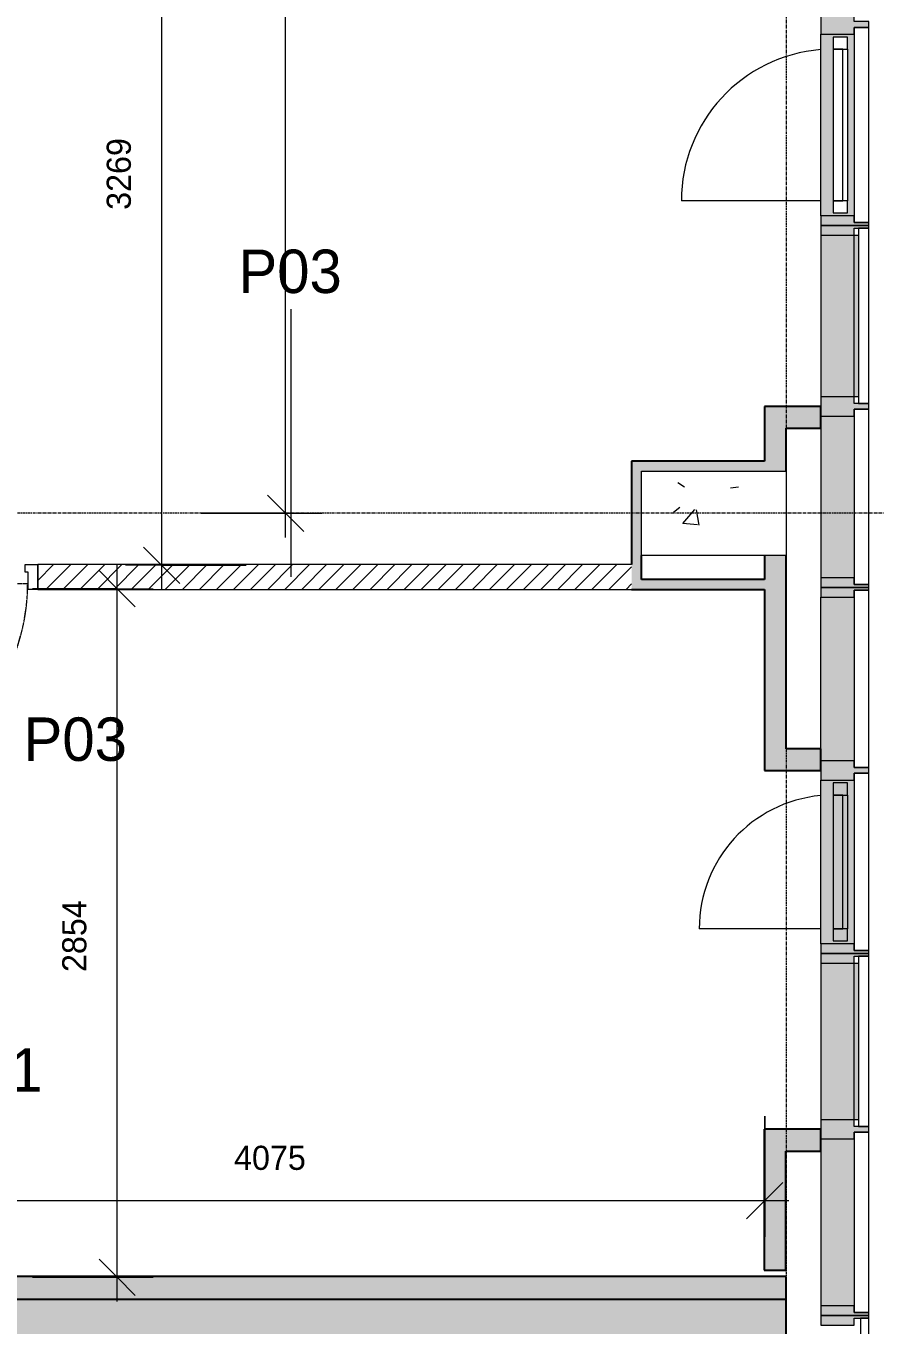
# Model space of a CAD drawing. Header units: millimetres. Extents: x 137829 to 196765, y -3018 to 487290.
# Drawn here: x 157607 to 161125, y 464213 to 469596 of the extents above; entities that cross this region are included whole.
import ezdxf

# ---------------------------------------------------------------- set-up
doc = ezdxf.new("R2010")
doc.units = ezdxf.units.MM
doc.linetypes.add('FCH_Dash 1_5mm', pattern=[3, 1.5, -1.5])
doc.linetypes.add('GridLine', pattern=[21, 12, -3, 3, -3])
for name, color, linetype, lineweight in [('A-ANNO-DIMS', 211, 'Continuous', 5), ('A-ANNO-DIMS-100', 211, 'Continuous', 5), ('A-DOOR', 31, 'Continuous', 15), ('A-DOOR-FRAM', 31, 'Continuous', 5), ('A-GLAZ-CURT', 52, 'Continuous', 15), ('A-GLAZ-CWMG', 51, 'Continuous', 15), ('A-WALL', 113, 'Continuous', 15), ('A-WALL-IDEN', 211, 'Continuous', 15), ('A-WALL-PATT', 111, 'Continuous', 15), ('I-WALL', 2, 'Continuous', 15), ('S-COLS', 52, 'Continuous', 15), ('S-GRID', 1, 'Continuous', 5)]:
    doc.layers.add(name, color=color, linetype=linetype, lineweight=lineweight)
doc.styles.add('Akkurat-Light_2', font='Akkurat-Light.ttf', dxfattribs={"height": 180})
doc.styles.add('Akkurat-Light_3', font='Akkurat-Light.ttf', dxfattribs={"height": 100})
doc.dimstyles.new('Diagonal_Cont_AkkuratLight_1_0mm', dxfattribs={"dimscale": 304.8, "dimtxt": 101.480158, "dimasz": 0.492126, "dimexe": 0.492126, "dimexo": 0.0625, "dimgap": 0.328084, "dimtad": 1, "dimdec": 0, "dimzin": 0, "dimdsep": 46, "dimtxsty": 'Akkurat-Light_3', "dimblk1": 'OBLIQUE', "dimblk2": 'OBLIQUE', "dimsah": 1, "dimcen": 0.09, "dimdle": 0.328084, "dimazin": 0, "dimtfac": 1, "dimtdec": 4, "dimtix": 1, "dimtmove": 0, "dimatfit": 3, "dimfxl": 1, "dimtvp": 1, "dimtolj": 1, "dimtzin": 0, "dimarcsym": 0})
doc.dimstyles.new('Diagonal_Cont_AkkuratLight_1_0mm_RED', dxfattribs={"dimscale": 304.8, "dimtxt": 101.480158, "dimasz": 0.492126, "dimexe": 0.492126, "dimexo": 0.0625, "dimgap": 0.328084, "dimtad": 1, "dimdec": 0, "dimzin": 0, "dimdsep": 46, "dimtxsty": 'Akkurat-Light_3', "dimblk1": 'OBLIQUE', "dimblk2": 'OBLIQUE', "dimsah": 1, "dimcen": 0.09, "dimdle": 0.328084, "dimazin": 0, "dimtfac": 1, "dimtdec": 4, "dimtix": 1, "dimtmove": 0, "dimatfit": 3, "dimfxl": 1, "dimtvp": 1, "dimtolj": 1, "dimtzin": 0, "dimarcsym": 0})

# ---------------------------------------------------------------- blocks, each defined once
blk = doc.blocks.new('Concrete Rectangular - 600 x 350mm-V1-12-30 - Typical Floor_Partition Types')
at = {"layer": 'S-COLS', "lineweight": 5}
h = blk.add_hatch(dxfattribs=at)
h.set_pattern_fill('FP_6', color=256, style=0, pattern_type=2)
h.set_pattern_definition([(230, (160457.25, 467576.54), (-728.7365, 63.7558), [76.2, -838.2]), (175, (160457.25, 467576.5), (140.9716, -764.2276), [60.96, -670.56]), (280.451, (160396.5, 467581.85), (-587.77, -700.4668), [64.76, -712.36]), (226.184, (160457.25, 467373.3), (-1084.3162, 168.171), [114.3, -1257.3]), (276.636, (160366.9, 467387.3), (-949.61, -989.7098), [97.14, -1068.54]), (171.184, (160457.2, 467373.3), (-949.6206, -989.7012), [91.44, -1005.84]), (201, (160355.65, 467424.14), (-606.4579, 409.0606), [76.2, -838.2]), (146, (160355.65, 467424.1), (-247.2083, -736.7529), [60.96, -670.56]), (251.451, (160305.1, 467458.2), (-853.6683, -327.6855), [64.76, -712.36]), (217.5, (160457.25, 467576.54), (-12.3547, -338.22012), [33.528, -628.904, 33.528, -1320.292]), (217.5, (160457.25, 467576.54), (-12.3547, -338.22012), [-695.96, -647.192, 33.528, -639.572]), (187.5, (160457.25, 467576.54), (-267.27887, -400.72213), [33.528, -354.584, 33.528, -870.204]), (187.5, (160457.25, 467576.54), (-267.27887, -400.72213), [-421.64, -613.664, 33.528, -223.012]), (147.5, (160683.82, 467576.54), (-542.36333, 22.91534), [33.528, -220.472, 33.528, -1810.512]), (147.5, (160683.82, 467576.54), (-542.36333, 22.91534), [-287.528, -758.952, 33.528, -1018.032]), (137.5, (160785.4, 467576.54), (-592.51696, -101.7071), [33.528, -296.672, 33.528, -1239.52]), (137.5, (160785.4, 467576.54), (-592.51696, -101.7071), [-363.728, -492.76, 33.528, -713.232])])
h.paths.add_polyline_path([(-300, 175), (-300, -175), (300, -175), (300, 175)], flags=0)
at = {"layer": 'S-COLS'}
for p, q in [((-300, 175), (300, 175)), ((-300, -175), (-300, 175)), ((300, 175), (300, -175)), ((300, -175), (-300, -175))]:
    blk.add_line(p, q, dxfattribs=at)
blk = doc.blocks.new('Rectangular Mullion - FCH_CM_40x200mm_Capless - Half Mullion Right Unitised-1182544-12-30 - Typical Floor_Partition Types')
at = {"layer": 'A-GLAZ-CWMG'}
blk.add_hatch(color=256, dxfattribs=at).paths.add_polyline_path([(0, 30.5), (0, -169.5), (-40, -169.5), (-40, -30.5), (-12, -30.5), (-12, 30.5)], flags=0)
at = {"layer": 'A-GLAZ-CWMG', "lineweight": 20}
for p, q in [((-12, -30.5), (-12, 30.5)), ((-12, 30.5), (0, 30.5)), ((0, 30.5), (0, -169.5)), ((-40, -169.5), (-40, -30.5)), ((-40, -30.5), (-12, -30.5)), ((0, -169.5), (-40, -169.5))]:
    blk.add_line(p, q, dxfattribs=at)
blk = doc.blocks.new('System Panel - FCH_CWP_14_PerforatedPanel_Unitised-3194910-12-30 - Typical Floor_Partition Types')
at = {"layer": 'A-GLAZ-CURT', "lineweight": 20}
for p, q in [((367.25, 4.5), (-367.25, 4.5)), ((-367.25, 4.5), (-367.25, -30.5)), ((367.25, -30.5), (367.25, 4.5)), ((-367.25, -30.5), (367.25, -30.5))]:
    blk.add_line(p, q, dxfattribs=at)
blk = doc.blocks.new('System Panel - FCH_CWP_01_GlazedPanel-1200024-12-30 - Typical Floor_Partition Types')
at = {"layer": 'A-GLAZ-CURT', "lineweight": 20}
for p, q in [((352.5, 30.5), (-352.5, 30.5)), ((-352.5, 30.5), (-352.5, -13.5)), ((352.5, -13.5), (352.5, 30.5)), ((-352.5, -13.5), (352.5, -13.5))]:
    blk.add_line(p, q, dxfattribs=at)
blk = doc.blocks.new('Rectangular Mullion - FCH_CM_40x200mm_Capless - Half Mullion Unitised-1159174-12-30 - Typical Floor_Partition Types')
at = {"layer": 'A-GLAZ-CWMG'}
blk.add_hatch(color=256, dxfattribs=at).paths.add_polyline_path([(0, -30.5), (0, 169.5), (-40, 169.5), (-40, 30.5), (-12, 30.5), (-12, -30.5)], flags=0)
at = {"layer": 'A-GLAZ-CWMG', "lineweight": 20}
for p, q in [((-40, 169.5), (-40, 30.5)), ((0, 169.5), (-40, 169.5)), ((0, -30.5), (0, 169.5)), ((-40, 30.5), (-12, 30.5)), ((-12, 30.5), (-12, -30.5)), ((-12, -30.5), (0, -30.5))]:
    blk.add_line(p, q, dxfattribs=at)
blk = doc.blocks.new('Rectangular Mullion - FCH_CM_40x200mm_Capless - Half Mullion Right Unitised-1159175-12-30 - Typical Floor_Partition Types')
at = {"layer": 'A-GLAZ-CWMG'}
blk.add_hatch(color=256, dxfattribs=at).paths.add_polyline_path([(-12, -30.5), (-12, 30.5), (-40, 30.5), (-40, 169.5), (0, 169.5), (0, -30.5)], flags=0)
at = {"layer": 'A-GLAZ-CWMG', "lineweight": 20}
for p, q in [((-40, 30.5), (-40, 169.5)), ((-40, 169.5), (0, 169.5)), ((0, 169.5), (0, -30.5)), ((-12, 30.5), (-40, 30.5)), ((-12, -30.5), (-12, 30.5)), ((0, -30.5), (-12, -30.5))]:
    blk.add_line(p, q, dxfattribs=at)
blk = doc.blocks.new('Rectangular Mullion - FCH_CM_40x200mm_Capless - Half Mullion Unitised-1200022-12-30 - Typical Floor_Partition Types')
at = {"layer": 'A-GLAZ-CWMG'}
for points in [[(160900.5, 465063.5), (161039.5, 465063.5), (161039.5, 465712.5), (160900.5, 465712.5), (160900.5, 465143.4)], [(161039.5, 465063.5), (161056.5, 465063.5), (161056.5, 465712.5), (161039.5, 465712.5), (161039.5, 465143.4)]]:
    blk.add_hatch(color=256, dxfattribs=at).paths.add_polyline_path(points, flags=0)
for p, q in [((160900.5, 465712.5), (160900.5, 465063.5)), ((161039.5, 465712.5), (161056.5, 465712.5)), ((161039.5, 465063.5), (161039.5, 465712.5)), ((161056.5, 465063.5), (161039.5, 465063.5))]:
    blk.add_line(p, q, dxfattribs=at)
blk = doc.blocks.new('System Panel - FCH_CWP_05_Ceramic Backed-1199794-12-30 - Typical Floor_Partition Types')
at = {"layer": 'A-GLAZ-CURT', "lineweight": 20}
for p, q in [((373.5, 30.5), (-373.5, 30.5)), ((-373.5, 30.5), (-373.5, -30.5)), ((373.5, -30.5), (373.5, 30.5)), ((-373.5, -30.5), (373.5, -30.5))]:
    blk.add_line(p, q, dxfattribs=at)
blk = doc.blocks.new('Rectangular Mullion - FCH_CM_40x200mm_Capless - Half Mullion Unitised-1199792-12-30 - Typical Floor_Partition Types')
at = {"layer": 'A-GLAZ-CWMG'}
blk.add_hatch(color=256, dxfattribs=at).paths.add_polyline_path([(161039.5, 464292.5), (161039.5, 464983.5), (160900.5, 464983.5), (160900.5, 464292.5)], flags=0)
blk.add_line((160900.5, 464933.5), (160900.5, 464292.5), dxfattribs=at)
blk = doc.blocks.new('Rectangular Mullion - FCH_CM_80x200mm_Capless-1002401-12-30 - Typical Floor_Partition Types')
at = {"layer": 'A-GLAZ-CWMG'}
blk.add_hatch(color=256, dxfattribs=at).paths.add_polyline_path([(12, -30.5), (-12, -30.5), (-12, 30.5), (-40, 30.5), (-40, 169.5), (40, 169.5), (40, 30.5), (12, 30.5)], flags=0)
at = {"layer": 'A-GLAZ-CWMG', "lineweight": 20}
for p, q in [((-40, 30.5), (-40, 169.5)), ((-40, 169.5), (40, 169.5)), ((40, 169.5), (40, 30.5)), ((-12, 30.5), (-40, 30.5)), ((-12, -30.5), (-12, 30.5)), ((40, 30.5), (12, 30.5)), ((12, 30.5), (12, -30.5)), ((12, -30.5), (-12, -30.5))]:
    blk.add_line(p, q, dxfattribs=at)
blk = doc.blocks.new('FCH_CWP_Perforated W_D Tower - FCH_CWP_03_Perforated W_D-2412104-12-30 - Typical Floor_Partition Types')
at = {"layer": 'A-GLAZ-CURT', "lineweight": 20}
for p, q in [((-277.2, 169.5), (-277.2, 673)), ((-277.2, 118.5), (-327.2, 118.5)), ((-327.2, 118.5), (-327.2, 58.5)), ((277.2, 118.5), (-277.2, 118.5)), ((-277.2, 118.5), (-277.2, 78.5)), ((-277.2, 58.5), (-277.2, 118.5)), ((277.2, 78.5), (277.2, 118.5)), ((327.2, 118.5), (277.2, 118.5)), ((277.2, 118.5), (277.2, 58.5)), ((327.2, 58.5), (327.2, 118.5)), ((-327.2, 58.5), (-277.2, 58.5)), ((-277.2, 78.5), (277.2, 78.5)), ((277.2, 58.5), (327.2, 58.5)), ((367.2, 30.5), (-367.2, 30.5)), ((-367.2, 30.5), (-367.2, -30.5)), ((367.2, -30.5), (367.2, 30.5)), ((-367.2, -30.5), (367.2, -30.5))]:
    blk.add_line(p, q, dxfattribs=at)
at = {"layer": 'A-GLAZ-CURT'}
blk.add_line((277.2, 58.5), (-277.2, 58.5), dxfattribs=at)
at = {"layer": 'A-GLAZ-CURT', "lineweight": 20}
blk.add_arc((-277.2, 118.5), 554.5, 5.2966, 90, dxfattribs=at)
blk = doc.blocks.new('Rectangular Mullion - FCH_CM_40x200mm_Capless - Half Mullion Unitised-1182543-12-30 - Typical Floor_Partition Types')
at = {"layer": 'A-GLAZ-CWMG'}
blk.add_hatch(color=256, dxfattribs=at).paths.add_polyline_path([(-12, 30.5), (-12, -30.5), (-40, -30.5), (-40, -169.5), (0, -169.5), (0, 30.5)], flags=0)
at = {"layer": 'A-GLAZ-CWMG', "lineweight": 20}
for p, q in [((0, 30.5), (-12, 30.5)), ((-12, 30.5), (-12, -30.5)), ((0, -169.5), (0, 30.5)), ((-12, -30.5), (-40, -30.5)), ((-40, -30.5), (-40, -169.5)), ((-40, -169.5), (0, -169.5))]:
    blk.add_line(p, q, dxfattribs=at)
blk = doc.blocks.new('Rectangular Mullion - FCH_CM_40x200mm_Capless - Half Mullion Unitised-1184221-12-30 - Typical Floor_Partition Types')
at = {"layer": 'A-GLAZ-CWMG'}
blk.add_hatch(color=256, dxfattribs=at).paths.add_polyline_path([(161039.5, 462775.5), (161039.5, 463454), (160900.5, 463454), (160900.5, 462775.5)], flags=0)
blk.add_line((160900.5, 462775.5), (160900.5, 463454), dxfattribs=at)
blk = doc.blocks.new('System Panel - FCH_CWP_05_Ceramic Backed-1184223-12-30 - Typical Floor_Partition Types')
at = {"layer": 'A-GLAZ-CURT', "lineweight": 20}
for p, q in [((367.25, 30.5), (-367.25, 30.5)), ((-367.25, 30.5), (-367.25, -30.5)), ((367.25, -30.5), (367.25, 30.5)), ((-367.25, -30.5), (367.25, -30.5))]:
    blk.add_line(p, q, dxfattribs=at)
blk = doc.blocks.new('Rectangular Mullion - FCH_CM_40x200mm_Capless - Half Mullion Unitised-V53-12-30 - Typical Floor_Partition Types')
at = {"layer": 'A-GLAZ-CWMG'}
blk.add_hatch(color=256, dxfattribs=at).paths.add_polyline_path([(160900.5, 466551), (161039.5, 466551), (161039.5, 467229.5), (160900.5, 467229.5), (160900.5, 466601)], flags=0)
blk.add_line((160900.5, 466601), (160900.5, 467229.5), dxfattribs=at)
blk = doc.blocks.new('Rectangular Mullion - FCH_CM_80x200mm_Capless-1182541-12-30 - Typical Floor_Partition Types')
at = {"layer": 'A-GLAZ-CWMG'}
blk.add_hatch(color=256, dxfattribs=at).paths.add_polyline_path([(12, 30.5), (12, -30.5), (40, -30.5), (40, -169.5), (-40, -169.5), (-40, -30.5), (-12, -30.5), (-12, 30.5)], flags=0)
at = {"layer": 'A-GLAZ-CWMG', "lineweight": 20}
for p, q in [((-12, -30.5), (-12, 30.5)), ((-12, 30.5), (12, 30.5)), ((12, 30.5), (12, -30.5)), ((-40, -169.5), (-40, -30.5)), ((-40, -30.5), (-12, -30.5)), ((12, -30.5), (40, -30.5)), ((40, -30.5), (40, -169.5)), ((40, -169.5), (-40, -169.5))]:
    blk.add_line(p, q, dxfattribs=at)
blk = doc.blocks.new('System Panel - FCH_CWP_01_GlazedPanel-1174460-12-30 - Typical Floor_Partition Types')
at = {"layer": 'A-GLAZ-CURT', "lineweight": 20}
for p, q in [((363, 30.5), (-363, 30.5)), ((-363, 30.5), (-363, -13.5)), ((363, -13.5), (363, 30.5)), ((-363, -13.5), (363, -13.5))]:
    blk.add_line(p, q, dxfattribs=at)
blk = doc.blocks.new('Rectangular Mullion - FCH_CM_40x200mm_Capless - Half Mullion Unitised-V19-12-30 - Typical Floor_Partition Types')
at = {"layer": 'A-GLAZ-CWMG'}
for points in [[(144818.2, 472071.5), (144818.2, 472741.5), (144801.2, 472741.5), (144801.2, 472071.5)], [(144957.2, 472071.5), (144957.2, 472741.5), (144818.2, 472741.5), (144818.2, 472071.5)]]:
    blk.add_hatch(color=256, dxfattribs=at).paths.add_polyline_path(points, flags=0)
for p, q in [((144801.2, 472741.5), (144818.2, 472741.5)), ((144818.2, 472741.5), (144818.2, 472071.5)), ((144957.2, 472071.5), (144957.2, 472741.5)), ((144818.2, 472071.5), (144801.2, 472071.5))]:
    blk.add_line(p, q, dxfattribs=at)
blk = doc.blocks.new('System Panel - FCH_CWP_05_Ceramic Backed-1174459-12-30 - Typical Floor_Partition Types')
at = {"layer": 'A-GLAZ-CURT', "lineweight": 20}
for p, q in [((363, 30.5), (-363, 30.5)), ((-363, 30.5), (-363, -30.5)), ((363, -30.5), (363, 30.5)), ((-363, -30.5), (363, -30.5))]:
    blk.add_line(p, q, dxfattribs=at)
blk = doc.blocks.new('Rectangular Mullion - FCH_CM_40x200mm_Capless - Half Mullion Unitised-V14-12-30 - Typical Floor_Partition Types')
at = {"layer": 'A-GLAZ-CWMG'}
blk.add_hatch(color=256, dxfattribs=at).paths.add_polyline_path([(157535.1, 446830.9), (158205.1, 446830.9), (158205.1, 446969.9), (157535.1, 446969.9)], flags=0)
blk.add_line((158155.1, 446969.9), (157535.1, 446969.9), dxfattribs=at)
blk = doc.blocks.new('FCH_CWP_Perforated W_D Tower - FCH_CWP_03_Perforated W_D-2412102-12-30 - Typical Floor_Partition Types')
at = {"layer": 'A-GLAZ-CURT', "lineweight": 20}
for p, q in [((-314.3, 169.5), (-314.3, 747)), ((-314.3, 118.5), (-364.3, 118.5)), ((-364.3, 118.5), (-364.3, 58.5)), ((314.3, 118.5), (-314.3, 118.5)), ((-314.3, 118.5), (-314.3, 78.5)), ((-314.3, 58.5), (-314.3, 118.5)), ((314.3, 78.5), (314.3, 118.5)), ((364.3, 118.5), (314.3, 118.5)), ((314.3, 118.5), (314.3, 58.5)), ((364.3, 58.5), (364.3, 118.5)), ((-364.3, 58.5), (-314.3, 58.5)), ((-314.3, 78.5), (314.3, 78.5)), ((314.3, 58.5), (364.3, 58.5)), ((404.3, 30.5), (-404.3, 30.5)), ((-404.3, 30.5), (-404.3, -30.5)), ((404.3, -30.5), (404.3, 30.5)), ((-404.3, -30.5), (404.3, -30.5))]:
    blk.add_line(p, q, dxfattribs=at)
at = {"layer": 'A-GLAZ-CURT'}
blk.add_line((314.3, 58.5), (-314.3, 58.5), dxfattribs=at)
at = {"layer": 'A-GLAZ-CURT', "lineweight": 20}
blk.add_arc((-314.3, 118.5), 628.5, 4.6685, 90, dxfattribs=at)
blk = doc.blocks.new('Rectangular Mullion - FCH_CM_40x200mm_Capless - Half Mullion Unitised-V8-12-30 - Typical Floor_Partition Types')
at = {"layer": 'A-GLAZ-CWMG'}
h = blk.add_hatch(color=256, dxfattribs=at)
h.paths.add_polyline_path([(146824.4, 446830.9), (147576.9, 446830.9), (147576.9, 446969.9), (146824.4, 446969.9), (146824.4, 446858.9)], flags=0)
h.paths.add_polyline_path([(146886.4, 446858.9), (146836.4, 446858.9), (146836.4, 446918.9), (147564.9, 446918.9), (147564.9, 446858.9), (147514.9, 446858.9)], flags=0)
blk.add_line((146824.4, 446969.9), (147576.9, 446969.9), dxfattribs=at)
blk = doc.blocks.new('FCH_DR_Int_Sgl_Blank - DT_01 910 x 2110mm-10477667-12-30 - Typical Floor_Partition Types')
at = {"layer": 'A-DOOR', "linetype": 'FCH_Dash 1_5mm', "lineweight": 5}
for p, q in [((413, 852.5), (413, 26.5)), ((413, 26.5), (-413, 26.5))]:
    blk.add_line(p, q, dxfattribs=at)
at = {"layer": 'A-DOOR'}
for p, q in [((-455, 51.5), (-455, -51.5)), ((455, -51.5), (455, 51.5))]:
    blk.add_line(p, q, dxfattribs=at)
at = {"layer": 'A-DOOR', "linetype": 'FCH_Dash 1_5mm', "lineweight": 5}
blk.add_arc((413, 26.5), 826, 90, 180, dxfattribs=at)
at = {"layer": 'A-DOOR', "lineweight": 5}
for start, end in [(105.2602, 108.1277), (97.614, 100.0711), (112.97, 115.8962), (120.8376, 123.5682), (129.335, 131.196), (138.804, 140.665), (146.4318, 149.1624), (154.1038, 157.03), (161.8723, 164.7398), (169.9289, 172.386)]:
    blk.add_arc((413, 26.5), 826, start, end, dxfattribs=at)
at = {"layer": 'A-DOOR-FRAM'}
for p, q in [((-455, 51.5), (-415, 51.5)), ((-455, -51.5), (-455, 51.5)), ((-447, 51.5), (-415, 51.5)), ((-415, 51.5), (-415, -19.5)), ((415, 51.5), (415, -19.5)), ((447, 51.5), (415, 51.5)), ((455, 51.5), (415, 51.5)), ((455, -51.5), (455, 51.5)), ((-403, -51.5), (-455, -51.5)), ((-403, -51.5), (-447, -51.5)), ((-415, -19.5), (-403, -19.5)), ((-403, -19.5), (-403, -51.5)), ((403, -19.5), (403, -51.5)), ((415, -19.5), (403, -19.5)), ((403, -51.5), (447, -51.5)), ((403, -51.5), (455, -51.5))]:
    blk.add_line(p, q, dxfattribs=at)
blk = doc.blocks.new('DIMBLOCK113-12-30 - Typical Floor_Partition Types')
at = {"layer": 'A-ANNO-DIMS-100', "lineweight": 18}
for p, q in [((158683.4, 473755.2), (158608.4, 473830.2)), ((158683.4, 473755.2), (158758.4, 473680.2)), ((158683.4, 467576.5), (158608.4, 467651.5)), ((158683.4, 467576.5), (158758.4, 467501.5))]:
    blk.add_line(p, q, dxfattribs=at)
at = {"layer": 'A-ANNO-DIMS-100'}
for p, q in [((158683.4, 467476.5), (158683.4, 473855.2)), ((158333.4, 473755.2), (158833.4, 473755.2)), ((158683.4, 473755.2), (158333.4, 473755.2)), ((158333.4, 467576.5), (158833.4, 467576.5)), ((158683.4, 467576.5), (158333.4, 467576.5))]:
    blk.add_line(p, q, dxfattribs=at)
at = {"layer": 'A-ANNO-DIMS-100', "color": 0, "insert": (158455.9, 470504.2), "char_height": 100, "width": 388.033, "attachment_point": 1, "rotation": 90, "line_spacing_factor": 1.032002, "style": 'Akkurat-Light_3'}
blk.add_mtext('6179', dxfattribs=at)
blk = doc.blocks.new('_Oblique')
at = {"color": 0, "linetype": 'ByBlock', "lineweight": -2}
blk.add_line((-0.5, -0.5), (0.5, 0.5), dxfattribs=at)
blk = doc.blocks.new('DIMBLOCK116-12-30 - Typical Floor_Partition Types')
at = {"layer": 'A-ANNO-DIMS-100'}
for p, q in [((156593.9, 465078), (156593.9, 464578)), ((156593.9, 464728), (156593.9, 465078)), ((160668.5, 465078), (160668.5, 464578)), ((160668.5, 464728), (160668.5, 465078)), ((156493.9, 464728), (160768.5, 464728))]:
    blk.add_line(p, q, dxfattribs=at)
at = {"layer": 'A-ANNO-DIMS-100', "lineweight": 18}
for p, q in [((156593.9, 464728), (156668.9, 464803)), ((160668.5, 464728), (160743.5, 464803)), ((156593.9, 464728), (156518.9, 464653)), ((160668.5, 464728), (160593.5, 464653))]:
    blk.add_line(p, q, dxfattribs=at)
at = {"layer": 'A-ANNO-DIMS-100', "color": 0, "insert": (158469.5, 464955.5), "char_height": 100, "width": 388.033, "attachment_point": 1, "line_spacing_factor": 1.032002, "style": 'Akkurat-Light_3'}
blk.add_mtext('4075', dxfattribs=at)
blk = doc.blocks.new('DIMBLOCK117-12-30 - Typical Floor_Partition Types')
at = {"layer": 'A-ANNO-DIMS-100'}
for p, q in [((157985.1, 464310.2), (157985.1, 467364)), ((157635.1, 467264), (158135.1, 467264)), ((157985.1, 467264), (157635.1, 467264)), ((157635.1, 464410.2), (158135.1, 464410.2)), ((157985.1, 464410.2), (157635.1, 464410.2))]:
    blk.add_line(p, q, dxfattribs=at)
at = {"layer": 'A-ANNO-DIMS-100', "lineweight": 18}
for p, q in [((157985.1, 467264), (157910.1, 467339)), ((157985.1, 467264), (158060.1, 467189)), ((157985.1, 464410.2), (157910.1, 464485.2)), ((157985.1, 464410.2), (158060.1, 464335.2))]:
    blk.add_line(p, q, dxfattribs=at)
at = {"layer": 'A-ANNO-DIMS-100', "color": 0, "insert": (157757.5, 465675.4), "char_height": 100, "width": 388.033, "attachment_point": 1, "rotation": 90, "line_spacing_factor": 1.032002, "style": 'Akkurat-Light_3'}
blk.add_mtext('2854', dxfattribs=at)
blk = doc.blocks.new('DIMBLOCK120-12-30 - Typical Floor_Partition Types')
at = {"layer": 'A-ANNO-DIMS-100', "lineweight": 18}
for p, q in [((158169.4, 470630), (158094.4, 470705)), ((158169.4, 470630), (158244.4, 470555)), ((158169.4, 467361), (158094.4, 467436)), ((158169.4, 467361), (158244.4, 467286))]:
    blk.add_line(p, q, dxfattribs=at)
at = {"layer": 'A-ANNO-DIMS-100'}
for p, q in [((158169.4, 470730), (158169.4, 467261)), ((158519.4, 470630), (158019.4, 470630)), ((158169.4, 470630), (158519.4, 470630)), ((158519.4, 467361), (158019.4, 467361)), ((158169.4, 467361), (158519.4, 467361))]:
    blk.add_line(p, q, dxfattribs=at)
at = {"layer": 'A-ANNO-DIMS-100', "color": 0, "insert": (157941.9, 468833.9), "char_height": 100, "width": 388.033, "attachment_point": 1, "rotation": 90, "line_spacing_factor": 1.032002, "style": 'Akkurat-Light_3'}
blk.add_mtext('3269', dxfattribs=at)

msp = doc.modelspace()

# ---------------------------------------------------------------- hatches: boundary and pattern name
at = {"layer": 'A-WALL-PATT'}
for color, points in [(4, [(160900.5, 467929.5), (160900.5, 468019.5), (160667.2, 468019.5), (160667.2, 467929.5), (160757.2, 467929.5)]), (4, [(160757.2, 467751.5), (160757.2, 467929.5), (160667.2, 467929.5), (160667.2, 467751.5)]), (1, [(160116.7, 467301.5), (160157.2, 467301.5), (160157.2, 467792), (160116.7, 467792), (160116.7, 467364)]), (1, [(160667.2, 467751.5), (160667.2, 467792), (160157.2, 467792), (160157.2, 467751.5)]), (4, [(160757.2, 466601), (160757.2, 467401.5), (160667.2, 467401.5), (160667.2, 466601)]), (1, [(160667.2, 467261), (160667.2, 467301.5), (160116.7, 467301.5), (160116.7, 467261)]), (4, [(160900.5, 466511), (160900.5, 466601), (160667.2, 466601), (160667.2, 466511)]), (4, [(160900.5, 464933.5), (160900.5, 465023.5), (160665.5, 465023.5), (160665.5, 464933.5), (160755.5, 464933.5)]), (4, [(160755.5, 464440.2), (160755.5, 464933.5), (160665.5, 464933.5), (160665.5, 464440.2)]), (2, [(160757, 464320.2), (160757, 464413.2), (154112.7, 464413.2), (154112.7, 464320.2), (159512.9, 464320.2)]), (256, [(153957.6, 463970.2), (160407, 463970.2), (160407, 464320.2), (153402.2, 464320.2), (153402.2, 463970.2), (153752.2, 463970.2)])]:
    msp.add_hatch(color=color, dxfattribs=at).paths.add_polyline_path(points, flags=0)
at = {"layer": 'A-WALL-PATT', "lineweight": 5}
h = msp.add_hatch(dxfattribs=at)
h.set_pattern_fill('FP_14', color=92, style=0, pattern_type=2)
h.set_pattern_definition([(45, (0, 0), (-35.355339, 35.355339), [])])
h.paths.add_polyline_path([(159512.9, 467261), (160116.7, 467261), (160116.7, 467364), (157656.4, 467364), (157656.4, 467261), (157661.1, 467261)], flags=0)
h.paths.add_polyline_path([(156596.9, 467261), (156746.4, 467261), (156746.4, 467364), (156596.9, 467364), (156596.9, 467332)], flags=0)
at = {"layer": 'A-WALL-PATT'}
h = msp.add_hatch(color=256, dxfattribs=at)
h.paths.add_polyline_path([(160757, 456020.2), (160757, 459511.8), (160407, 459511.8), (160407, 456020.2), (160438.8, 456020.2)], flags=0)
h.paths.add_polyline_path([(160407, 460461.8), (160757, 460461.8), (160757, 464320.2), (160407, 464320.2), (160407, 460920.2)], flags=0)

# ---------------------------------------------------------------- linework, layer by layer
at = {"layer": 'A-WALL', "lineweight": 25}
msp.add_line((160757, 460461.8), (160757, 464320.2), dxfattribs=at)
at = {"layer": 'A-WALL-IDEN'}
msp.add_line((158706.3, 467312.5), (158706.3, 468422.8), dxfattribs=at)
at = {"layer": 'I-WALL', "color": 130, "lineweight": 25}
for p, q in [((160900.5, 468019.5), (160667.2, 468019.5)), ((160667.2, 468019.5), (160667.2, 467792)), ((160900.5, 467929.5), (160900.5, 468019.5)), ((160757.2, 467929.5), (160900.5, 467929.5)), ((160757.2, 467751.5), (160757.2, 467929.5)), ((160667.2, 467401.5), (160667.2, 467301.5)), ((160757.2, 466601), (160757.2, 467401.5)), ((160667.2, 467261), (160667.2, 466511)), ((160900.5, 466601), (160757.2, 466601)), ((160900.5, 466511), (160900.5, 466601)), ((160667.2, 466511), (160900.5, 466511)), ((160900.5, 465023.5), (160665.5, 465023.5)), ((160665.5, 465023.5), (160665.5, 464440.2)), ((160900.5, 464933.5), (160900.5, 465023.5)), ((160755.5, 464933.5), (160900.5, 464933.5)), ((160755.5, 464440.2), (160755.5, 464933.5)), ((160665.5, 464440.2), (160755.5, 464440.2))]:
    msp.add_line(p, q, dxfattribs=at)
at = {"layer": 'I-WALL', "color": 10, "lineweight": 25}
for p, q in [((160116.7, 467792), (160116.7, 467364)), ((160667.2, 467792), (160116.7, 467792)), ((160157.2, 467301.5), (160157.2, 467401.5)), ((160667.2, 467301.5), (160157.2, 467301.5)), ((160116.7, 467261), (160667.2, 467261))]:
    msp.add_line(p, q, dxfattribs=at)
at = {"layer": 'I-WALL', "color": 90, "lineweight": 13}
for p, q in [((160116.7, 467364), (157656.4, 467364)), ((157656.4, 467261), (160116.7, 467261))]:
    msp.add_line(p, q, dxfattribs=at)
at = {"layer": 'I-WALL', "color": 40, "lineweight": 25}
for p, q in [((160757, 464413.2), (156596.9, 464413.2)), ((160757, 464320.2), (160757, 464413.2)), ((154112.7, 464320.2), (160757, 464320.2))]:
    msp.add_line(p, q, dxfattribs=at)
at = {"layer": 'S-GRID', "linetype": 'GridLine'}
for p, q in [((160757.2, 486190.2), (160757.2, 442030)), ((161952.3, 467576.5), (140221, 467576.5))]:
    msp.add_line(p, q, dxfattribs=at)

# ---------------------------------------------------------------- block references
at = {"layer": 'A-DOOR', "rotation": 180}
msp.add_blockref('FCH_DR_Int_Sgl_Blank - DT_01 910 x 2110mm-10477667-12-30 - Typical Floor_Partition Types', (157201.4, 467312.5), dxfattribs=at)
at = {"layer": 'A-GLAZ-CURT', "lineweight": 20, "rotation": 89.99999999999947}
for name, p in [('FCH_CWP_Perforated W_D Tower - FCH_CWP_03_Perforated W_D-2412102-12-30 - Typical Floor_Partition Types', (161070, 469185.8)), ('FCH_CWP_Perforated W_D Tower - FCH_CWP_03_Perforated W_D-2412104-12-30 - Typical Floor_Partition Types', (161070, 466131.8))]:
    msp.add_blockref(name, p, dxfattribs=at)
at = {"layer": 'A-GLAZ-CURT'}
for name, p, rotation in [('System Panel - FCH_CWP_01_GlazedPanel-1174460-12-30 - Typical Floor_Partition Types', (161070, 468394.5), 269.999999999999), ('System Panel - FCH_CWP_05_Ceramic Backed-1174459-12-30 - Typical Floor_Partition Types', (161070, 467644.5), 269.999999999999), ('System Panel - FCH_CWP_05_Ceramic Backed-1184223-12-30 - Typical Floor_Partition Types', (161070, 466890.3), 89.99999999999947), ('System Panel - FCH_CWP_01_GlazedPanel-1200024-12-30 - Typical Floor_Partition Types', (161070, 465388), 269.999999999999), ('System Panel - FCH_CWP_05_Ceramic Backed-1199794-12-30 - Typical Floor_Partition Types', (161070, 464638), 269.999999999999), ('System Panel - FCH_CWP_14_PerforatedPanel_Unitised-3194910-12-30 - Typical Floor_Partition Types', (161070, 463873.3), 89.99999999999947)]:
    msp.add_blockref(name, p, dxfattribs=dict(at, rotation=rotation))
at = {"layer": 'A-GLAZ-CWMG', "extrusion": (0, 0, -1)}
for name, p, rotation in [('Rectangular Mullion - FCH_CM_80x200mm_Capless-1182541-12-30 - Typical Floor_Partition Types', (-161070, 469602), 90.00000000000053), ('Rectangular Mullion - FCH_CM_80x200mm_Capless-1002401-12-30 - Typical Floor_Partition Types', (-161070, 468019.5), 270.000000000001), ('Rectangular Mullion - FCH_CM_40x200mm_Capless - Half Mullion Right Unitised-1159175-12-30 - Typical Floor_Partition Types', (-161070, 467269.5), 270.000000000001), ('Rectangular Mullion - FCH_CM_40x200mm_Capless - Half Mullion Right Unitised-1182544-12-30 - Typical Floor_Partition Types', (-161070, 467269.5), 90.00000000000053), ('Rectangular Mullion - FCH_CM_80x200mm_Capless-1182541-12-30 - Typical Floor_Partition Types', (-161070, 466511), 90.00000000000053), ('Rectangular Mullion - FCH_CM_80x200mm_Capless-1002401-12-30 - Typical Floor_Partition Types', (-161070, 465023.5), 270.000000000001), ('Rectangular Mullion - FCH_CM_40x200mm_Capless - Half Mullion Right Unitised-1159175-12-30 - Typical Floor_Partition Types', (-161070, 464252.5), 270.000000000001), ('Rectangular Mullion - FCH_CM_40x200mm_Capless - Half Mullion Right Unitised-1182544-12-30 - Typical Floor_Partition Types', (-161070, 464252.5), 90.00000000000053)]:
    msp.add_blockref(name, p, dxfattribs=dict(at, rotation=rotation))
at = {"layer": 'A-GLAZ-CWMG'}
for name, p, rotation in [('Rectangular Mullion - FCH_CM_40x200mm_Capless - Half Mullion Unitised-V8-12-30 - Typical Floor_Partition Types', (607870.4, 321985.1), 90), ('Rectangular Mullion - FCH_CM_40x200mm_Capless - Half Mullion Unitised-1182543-12-30 - Typical Floor_Partition Types', (161070, 468769.5), 269.9999999999995), ('Rectangular Mullion - FCH_CM_40x200mm_Capless - Half Mullion Unitised-1159174-12-30 - Typical Floor_Partition Types', (161070, 468769.5), 89.99999999999898), ('Rectangular Mullion - FCH_CM_40x200mm_Capless - Half Mullion Unitised-V19-12-30 - Typical Floor_Partition Types', (305857.8, 940801.1), 180), ('Rectangular Mullion - FCH_CM_40x200mm_Capless - Half Mullion Unitised-V14-12-30 - Typical Floor_Partition Types', (607870.4, 309774.4), 90), ('Rectangular Mullion - FCH_CM_40x200mm_Capless - Half Mullion Unitised-1182543-12-30 - Typical Floor_Partition Types', (161070, 465752.5), 269.9999999999995), ('Rectangular Mullion - FCH_CM_40x200mm_Capless - Half Mullion Unitised-1159174-12-30 - Typical Floor_Partition Types', (161070, 465752.5), 89.99999999999898)]:
    msp.add_blockref(name, p, dxfattribs=dict(at, rotation=rotation))
for name, p in [('Rectangular Mullion - FCH_CM_40x200mm_Capless - Half Mullion Unitised-V53-12-30 - Typical Floor_Partition Types', (0, 0)), ('Rectangular Mullion - FCH_CM_40x200mm_Capless - Half Mullion Unitised-1184221-12-30 - Typical Floor_Partition Types', (0, 3017)), ('Rectangular Mullion - FCH_CM_40x200mm_Capless - Half Mullion Unitised-1200022-12-30 - Typical Floor_Partition Types', (0, 0)), ('Rectangular Mullion - FCH_CM_40x200mm_Capless - Half Mullion Unitised-1199792-12-30 - Typical Floor_Partition Types', (0, 0))]:
    msp.add_blockref(name, p, dxfattribs=at)
at = {"layer": 'S-COLS', "rotation": 180}
msp.add_blockref('Concrete Rectangular - 600 x 350mm-V1-12-30 - Typical Floor_Partition Types', (160457.2, 467576.5), dxfattribs=at)

# ---------------------------------------------------------------- texts
at = {"layer": 'A-WALL-IDEN', "lineweight": 5, "char_height": 180, "width": 521.097, "attachment_point": 1, "style": 'Akkurat-Light_2'}
for s, insert in [('P03', (158487.8, 468669.3)), ('P03', (157597.5, 466730.4)), ('P51', (157247.6, 465359.8))]:
    msp.add_mtext(s, dxfattribs=dict(at, insert=insert))

# ---------------------------------------------------------------- dimensions: what is measured, and where the dimension line sits
at = {"layer": 'A-ANNO-DIMS'}
for base, p1, p2, dimstyle, override, picture, middle in [((158683.4, 473755.2), (158333.4, 467576.5), (158333.4, 473755.2), 'Diagonal_Cont_AkkuratLight_1_0mm_RED', {"dimpost": '<>', "dimfxl": 6178.643358}, 'DIMBLOCK113-12-30 - Typical Floor_Partition Types', (158532.5, 470665.9)), ((158169.4, 467361), (158519.4, 470630), (158519.4, 467361), 'Diagonal_Cont_AkkuratLight_1_0mm', {"dimpost": '<>', "dimfxl": 3268.994793}, 'DIMBLOCK120-12-30 - Typical Floor_Partition Types', (158018.5, 468995.5)), ((157985.1, 467264), (157635.1, 464410.2), (157635.1, 467264), 'Diagonal_Cont_AkkuratLight_1_0mm', {"dimpost": '<>', "dimfxl": 2853.848187}, 'DIMBLOCK117-12-30 - Typical Floor_Partition Types', (157834.1, 465837.1))]:
    dim = msp.add_linear_dim(base=base, p1=p1, p2=p2, angle=90, dimstyle=dimstyle, override=override, dxfattribs=at)
    dim.commit()
    dim.dimension.update_dxf_attribs({"geometry": picture, "text_midpoint": middle})
dim = msp.add_linear_dim(base=(160668.5, 464728), p1=(156593.9, 465078), p2=(160668.5, 465078), dimstyle='Diagonal_Cont_AkkuratLight_1_0mm', override={"dimpost": '<>', "dimfxl": 4074.647585}, dxfattribs=at)
dim.commit()
dim.dimension.update_dxf_attribs({"geometry": 'DIMBLOCK116-12-30 - Typical Floor_Partition Types', "text_midpoint": (158631.2, 464879)})

doc.saveas('drawing.dxf')
